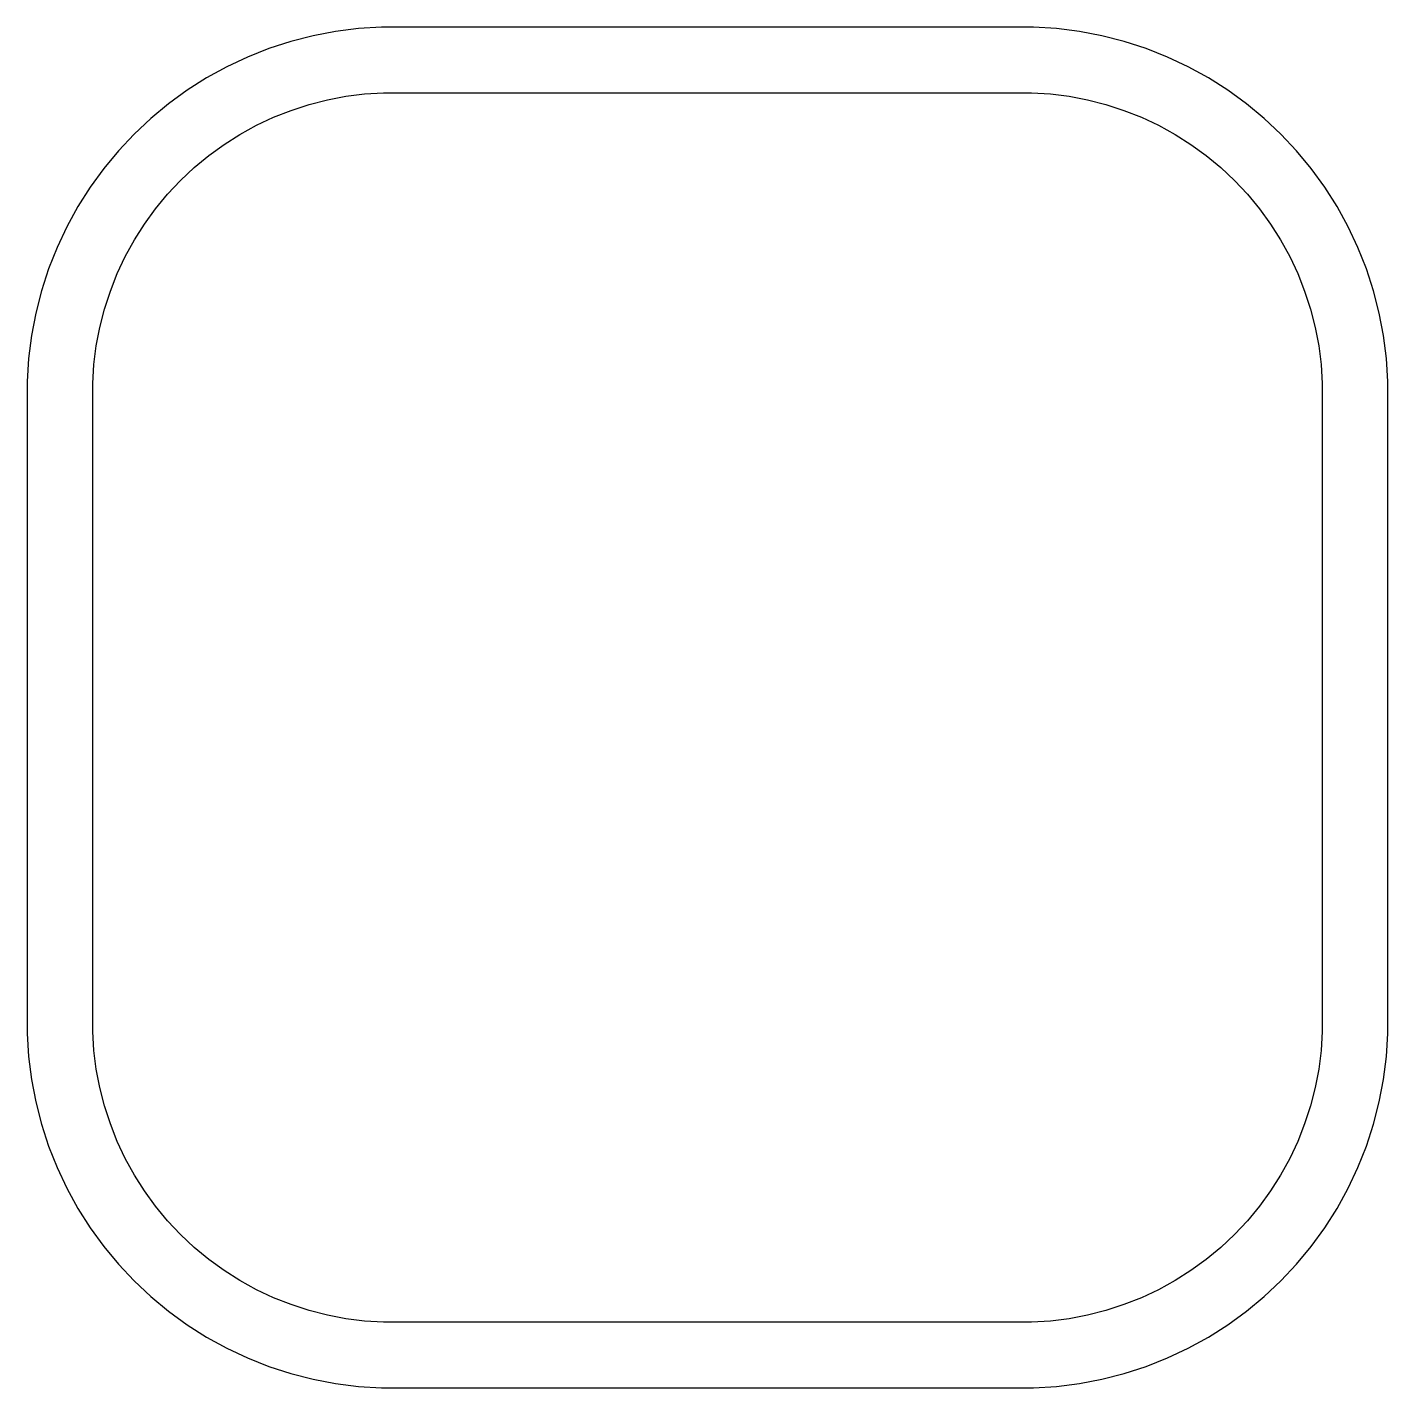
# Model space of a CAD drawing. Header units: metres. Extents: x -52 to 52, y -52 to 52.
import ezdxf

# ---------------------------------------------------------------- set-up
doc = ezdxf.new("R2010")
doc.units = ezdxf.units.M

msp = doc.modelspace()

# ---------------------------------------------------------------- linework, layer by layer
for p, q in [((-24.8764, 51.8862), (-26.6256, 51.7762)), ((24.8764, 51.8862), (-24.8764, 51.8862)), ((26.6256, 51.7762), (24.8764, 51.8862)), ((-30.0862, 51.2281), (-31.7838, 50.7922)), ((-28.3645, 51.5565), (-30.0862, 51.2281)), ((-26.6256, 51.7762), (-28.3645, 51.5565)), ((28.3645, 51.5565), (26.6256, 51.7762)), ((30.0862, 51.2281), (28.3645, 51.5565)), ((31.7838, 50.7922), (30.0862, 51.2281)), ((-33.4508, 50.2506), (-35.0804, 49.6053)), ((-31.7838, 50.7922), (-33.4508, 50.2506)), ((33.4508, 50.2506), (31.7838, 50.7922)), ((35.0804, 49.6053), (33.4508, 50.2506)), ((-36.6663, 48.8591), (-38.2023, 48.0147)), ((-35.0804, 49.6053), (-36.6663, 48.8591)), ((36.6663, 48.8591), (35.0804, 49.6053)), ((38.2023, 48.0147), (36.6663, 48.8591)), ((-38.2023, 48.0147), (-39.6821, 47.0755)), ((39.6821, 47.0755), (38.2023, 48.0147)), ((-39.6821, 47.0755), (-41.1001, 46.0453)), ((-27.5823, 46.6181), (-26.1551, 46.7984)), ((-26.1551, 46.7984), (-24.7193, 46.8887)), ((-24.7193, 46.8887), (24.7193, 46.8887)), ((24.7193, 46.8887), (26.1551, 46.7984)), ((26.1551, 46.7984), (27.5823, 46.6181)), ((41.1001, 46.0453), (39.6821, 47.0755)), ((-41.1001, 46.0453), (-42.4506, 44.9281)), ((-31.7571, 45.5462), (-30.3889, 45.9907)), ((-30.3889, 45.9907), (-28.9955, 46.3485)), ((-28.9955, 46.3485), (-27.5823, 46.6181)), ((27.5823, 46.6181), (28.9955, 46.3485)), ((28.9955, 46.3485), (30.3889, 45.9907)), ((30.3889, 45.9907), (31.7571, 45.5462)), ((42.4506, 44.9281), (41.1001, 46.0453)), ((-42.4506, 44.9281), (-43.7283, 43.7283)), ((-34.3964, 44.404), (-33.0947, 45.0166)), ((-33.0947, 45.0166), (-31.7571, 45.5462)), ((31.7571, 45.5462), (33.0947, 45.0166)), ((33.0947, 45.0166), (34.3964, 44.404)), ((43.7283, 43.7283), (42.4506, 44.9281)), ((-43.7283, 43.7283), (-44.9281, 42.4506)), ((-36.8717, 42.9401), (-35.657, 43.711)), ((-35.657, 43.711), (-34.3964, 44.404)), ((34.3964, 44.404), (35.657, 43.711)), ((35.657, 43.711), (36.8717, 42.9401)), ((44.9281, 42.4506), (43.7283, 43.7283)), ((-38.0356, 42.0945), (-36.8717, 42.9401)), ((36.8717, 42.9401), (38.0356, 42.0945)), ((-44.9281, 42.4506), (-46.0453, 41.1001)), ((-39.144, 41.1775), (-38.0356, 42.0945)), ((38.0356, 42.0945), (39.144, 41.1775)), ((46.0453, 41.1001), (44.9281, 42.4506)), ((-46.0453, 41.1001), (-47.0755, 39.6821)), ((-40.1927, 40.1927), (-39.144, 41.1775)), ((39.144, 41.1775), (40.1927, 40.1927)), ((47.0755, 39.6821), (46.0453, 41.1001)), ((-47.0755, 39.6821), (-48.0147, 38.2023)), ((-41.1775, 39.144), (-40.1927, 40.1927)), ((40.1927, 40.1927), (41.1775, 39.144)), ((48.0147, 38.2023), (47.0755, 39.6821)), ((-42.0945, 38.0356), (-41.1775, 39.144)), ((41.1775, 39.144), (42.0945, 38.0356)), ((-48.0147, 38.2023), (-48.8591, 36.6663)), ((-42.9401, 36.8717), (-42.0945, 38.0356)), ((42.0945, 38.0356), (42.9401, 36.8717)), ((48.8591, 36.6663), (48.0147, 38.2023)), ((-48.8591, 36.6663), (-49.6053, 35.0804)), ((-43.711, 35.657), (-42.9401, 36.8717)), ((42.9401, 36.8717), (43.711, 35.657)), ((49.6053, 35.0804), (48.8591, 36.6663)), ((-44.404, 34.3964), (-43.711, 35.657)), ((43.711, 35.657), (44.404, 34.3964)), ((-49.6053, 35.0804), (-50.2506, 33.4508)), ((-45.0166, 33.0947), (-44.404, 34.3964)), ((44.404, 34.3964), (45.0166, 33.0947)), ((50.2506, 33.4508), (49.6053, 35.0804)), ((-50.2506, 33.4508), (-50.7922, 31.7838)), ((50.7922, 31.7838), (50.2506, 33.4508)), ((-45.5462, 31.7571), (-45.0166, 33.0947)), ((45.0166, 33.0947), (45.5462, 31.7571)), ((-50.7922, 31.7838), (-51.2281, 30.0862)), ((-45.9907, 30.3889), (-45.5462, 31.7571)), ((45.5462, 31.7571), (45.9907, 30.3889)), ((51.2281, 30.0862), (50.7922, 31.7838)), ((-46.3485, 28.9955), (-45.9907, 30.3889)), ((45.9907, 30.3889), (46.3485, 28.9955)), ((-51.2281, 30.0862), (-51.5565, 28.3645)), ((51.5565, 28.3645), (51.2281, 30.0862)), ((-51.5565, 28.3645), (-51.7762, 26.6256)), ((-46.6181, 27.5823), (-46.3485, 28.9955)), ((46.3485, 28.9955), (46.6181, 27.5823)), ((51.7762, 26.6256), (51.5565, 28.3645)), ((-46.7984, 26.1551), (-46.6181, 27.5823)), ((46.6181, 27.5823), (46.7984, 26.1551)), ((-51.7762, 26.6256), (-51.8862, 24.8764)), ((-46.8887, 24.7193), (-46.7984, 26.1551)), ((46.7984, 26.1551), (46.8887, 24.7193)), ((51.8862, 24.8764), (51.7762, 26.6256)), ((-51.8862, 24.8764), (-51.8862, -24.8764)), ((-46.8887, -24.7193), (-46.8887, 24.7193)), ((46.8887, 24.7193), (46.8887, -24.7193)), ((51.8862, -24.8764), (51.8862, 24.8764)), ((-51.8862, -24.8764), (-51.7762, -26.6256)), ((-46.7984, -26.1551), (-46.8887, -24.7193)), ((46.8887, -24.7193), (46.7984, -26.1551)), ((51.7762, -26.6256), (51.8862, -24.8764)), ((-51.7762, -26.6256), (-51.5565, -28.3645)), ((-46.6181, -27.5823), (-46.7984, -26.1551)), ((46.7984, -26.1551), (46.6181, -27.5823)), ((51.5565, -28.3645), (51.7762, -26.6256)), ((-46.3485, -28.9955), (-46.6181, -27.5823)), ((46.6181, -27.5823), (46.3485, -28.9955)), ((-51.5565, -28.3645), (-51.2281, -30.0862)), ((-45.9907, -30.3889), (-46.3485, -28.9955)), ((46.3485, -28.9955), (45.9907, -30.3889)), ((51.2281, -30.0862), (51.5565, -28.3645)), ((-51.2281, -30.0862), (-50.7922, -31.7838)), ((50.7922, -31.7838), (51.2281, -30.0862)), ((-45.5462, -31.7571), (-45.9907, -30.3889)), ((45.9907, -30.3889), (45.5462, -31.7571)), ((-50.7922, -31.7838), (-50.2506, -33.4508)), ((-45.0166, -33.0947), (-45.5462, -31.7571)), ((45.5462, -31.7571), (45.0166, -33.0947)), ((50.2506, -33.4508), (50.7922, -31.7838)), ((-44.404, -34.3964), (-45.0166, -33.0947)), ((45.0166, -33.0947), (44.404, -34.3964)), ((-50.2506, -33.4508), (-49.6053, -35.0804)), ((49.6053, -35.0804), (50.2506, -33.4508)), ((-49.6053, -35.0804), (-48.8591, -36.6663)), ((-43.711, -35.657), (-44.404, -34.3964)), ((44.404, -34.3964), (43.711, -35.657)), ((48.8591, -36.6663), (49.6053, -35.0804)), ((-42.9401, -36.8717), (-43.711, -35.657)), ((43.711, -35.657), (42.9401, -36.8717)), ((-48.8591, -36.6663), (-48.0147, -38.2023)), ((-42.0945, -38.0356), (-42.9401, -36.8717)), ((42.9401, -36.8717), (42.0945, -38.0356)), ((48.0147, -38.2023), (48.8591, -36.6663)), ((-48.0147, -38.2023), (-47.0755, -39.6821)), ((-41.1775, -39.144), (-42.0945, -38.0356)), ((42.0945, -38.0356), (41.1775, -39.144)), ((47.0755, -39.6821), (48.0147, -38.2023)), ((-40.1927, -40.1927), (-41.1775, -39.144)), ((41.1775, -39.144), (40.1927, -40.1927)), ((-47.0755, -39.6821), (-46.0453, -41.1001)), ((-39.144, -41.1775), (-40.1927, -40.1927)), ((40.1927, -40.1927), (39.144, -41.1775)), ((46.0453, -41.1001), (47.0755, -39.6821)), ((-46.0453, -41.1001), (-44.9281, -42.4506)), ((-38.0356, -42.0945), (-39.144, -41.1775)), ((39.144, -41.1775), (38.0356, -42.0945)), ((44.9281, -42.4506), (46.0453, -41.1001)), ((-44.9281, -42.4506), (-43.7283, -43.7283)), ((-36.8717, -42.9401), (-38.0356, -42.0945)), ((38.0356, -42.0945), (36.8717, -42.9401)), ((43.7283, -43.7283), (44.9281, -42.4506)), ((-35.657, -43.711), (-36.8717, -42.9401)), ((36.8717, -42.9401), (35.657, -43.711)), ((-43.7283, -43.7283), (-42.4506, -44.9281)), ((-34.3964, -44.404), (-35.657, -43.711)), ((-33.0947, -45.0166), (-34.3964, -44.404)), ((34.3964, -44.404), (33.0947, -45.0166)), ((35.657, -43.711), (34.3964, -44.404)), ((42.4506, -44.9281), (43.7283, -43.7283)), ((-42.4506, -44.9281), (-41.1001, -46.0453)), ((-31.7571, -45.5462), (-33.0947, -45.0166)), ((-30.3889, -45.9907), (-31.7571, -45.5462)), ((31.7571, -45.5462), (30.3889, -45.9907)), ((33.0947, -45.0166), (31.7571, -45.5462)), ((41.1001, -46.0453), (42.4506, -44.9281)), ((-41.1001, -46.0453), (-39.6821, -47.0755)), ((-28.9955, -46.3485), (-30.3889, -45.9907)), ((-27.5823, -46.6181), (-28.9955, -46.3485)), ((-26.1551, -46.7984), (-27.5823, -46.6181)), ((27.5823, -46.6181), (26.1551, -46.7984)), ((28.9955, -46.3485), (27.5823, -46.6181)), ((30.3889, -45.9907), (28.9955, -46.3485)), ((39.6821, -47.0755), (41.1001, -46.0453)), ((-39.6821, -47.0755), (-38.2023, -48.0147)), ((-24.7193, -46.8887), (-26.1551, -46.7984)), ((24.7193, -46.8887), (-24.7193, -46.8887)), ((26.1551, -46.7984), (24.7193, -46.8887)), ((38.2023, -48.0147), (39.6821, -47.0755)), ((-38.2023, -48.0147), (-36.6663, -48.8591)), ((36.6663, -48.8591), (38.2023, -48.0147)), ((-36.6663, -48.8591), (-35.0804, -49.6053)), ((-35.0804, -49.6053), (-33.4508, -50.2506)), ((33.4508, -50.2506), (35.0804, -49.6053)), ((35.0804, -49.6053), (36.6663, -48.8591)), ((-33.4508, -50.2506), (-31.7838, -50.7922)), ((-31.7838, -50.7922), (-30.0862, -51.2281)), ((30.0862, -51.2281), (31.7838, -50.7922)), ((31.7838, -50.7922), (33.4508, -50.2506)), ((-30.0862, -51.2281), (-28.3645, -51.5565)), ((-28.3645, -51.5565), (-26.6256, -51.7762)), ((-26.6256, -51.7762), (-24.8764, -51.8862)), ((-24.8764, -51.8862), (24.8764, -51.8862)), ((24.8764, -51.8862), (26.6256, -51.7762)), ((26.6256, -51.7762), (28.3645, -51.5565)), ((28.3645, -51.5565), (30.0862, -51.2281))]:
    msp.add_line(p, q)

doc.saveas('drawing.dxf')
